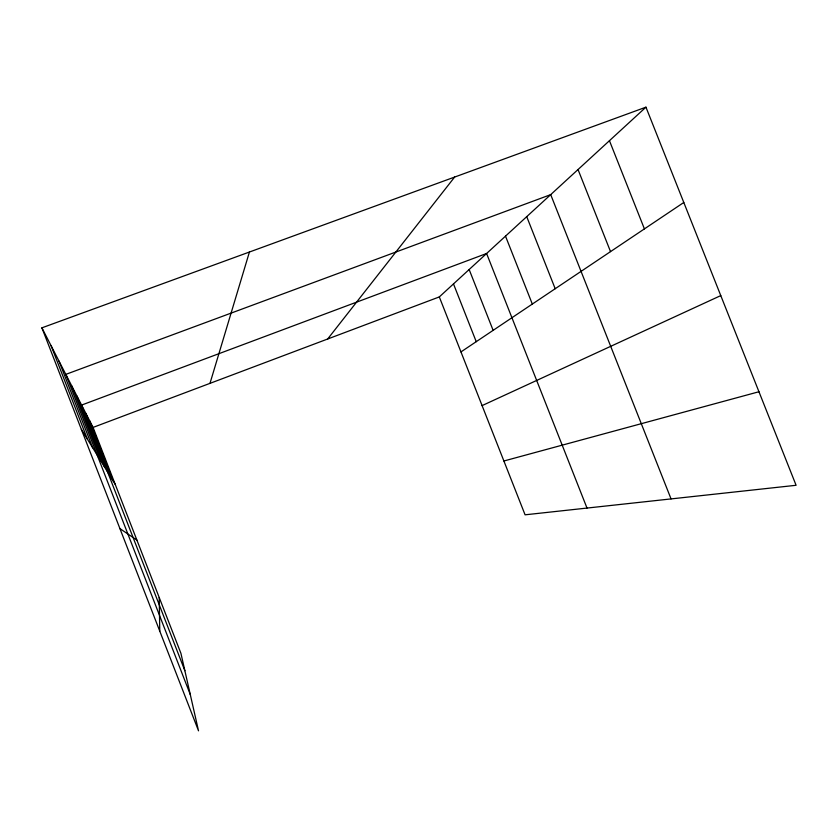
<?xml version="1.0" encoding="UTF-8"?>
<svg xmlns="http://www.w3.org/2000/svg" width="838" height="838" viewBox="0 0 838 838"><rect width="100%" height="100%" fill="white"/><g stroke="black" fill="none" stroke-linecap="round" stroke-linejoin="round"><path stroke-width="1.26" d="M209.992 383.354L249.431 252.018M327.679 338.992L454.636 177.059M439.311 296.924L645.951 107.17L796.1 485.286L525.08 514.815L439.311 296.924L93.081 427.411L41.9 327.836L645.951 107.17M460.963 351.918L683.798 202.482M482.091 405.602L720.774 295.594M503.889 460.994L758.956 391.744M119.939 528.621L136.898 540.101M81.37 429.391L115.256 484.437M609.446 140.69L644.412 228.889M578.031 169.538L610.525 251.62M671.049 498.914L550.702 194.636L65.825 374.377L190.289 694.566M526.725 216.654L555.196 288.722M505.503 236.138L532.319 304.068M587.009 508.069L486.595 253.495L81.6 405.079L184.863 670.693M469.154 269.511L493.132 330.34M453.484 283.904L476.235 341.674M93.081 427.411L180.924 653.347L198.522 730.83L41.9 327.836M89.656 420.749L112.983 480.761M85.853 413.344L110.469 476.665M76.981 396.081L104.593 467.122M71.754 385.92L101.136 461.508M59.016 361.147L92.704 447.806M51.139 345.811L87.487 439.332M159.22 597.525L159.765 631.108"/></g></svg>
